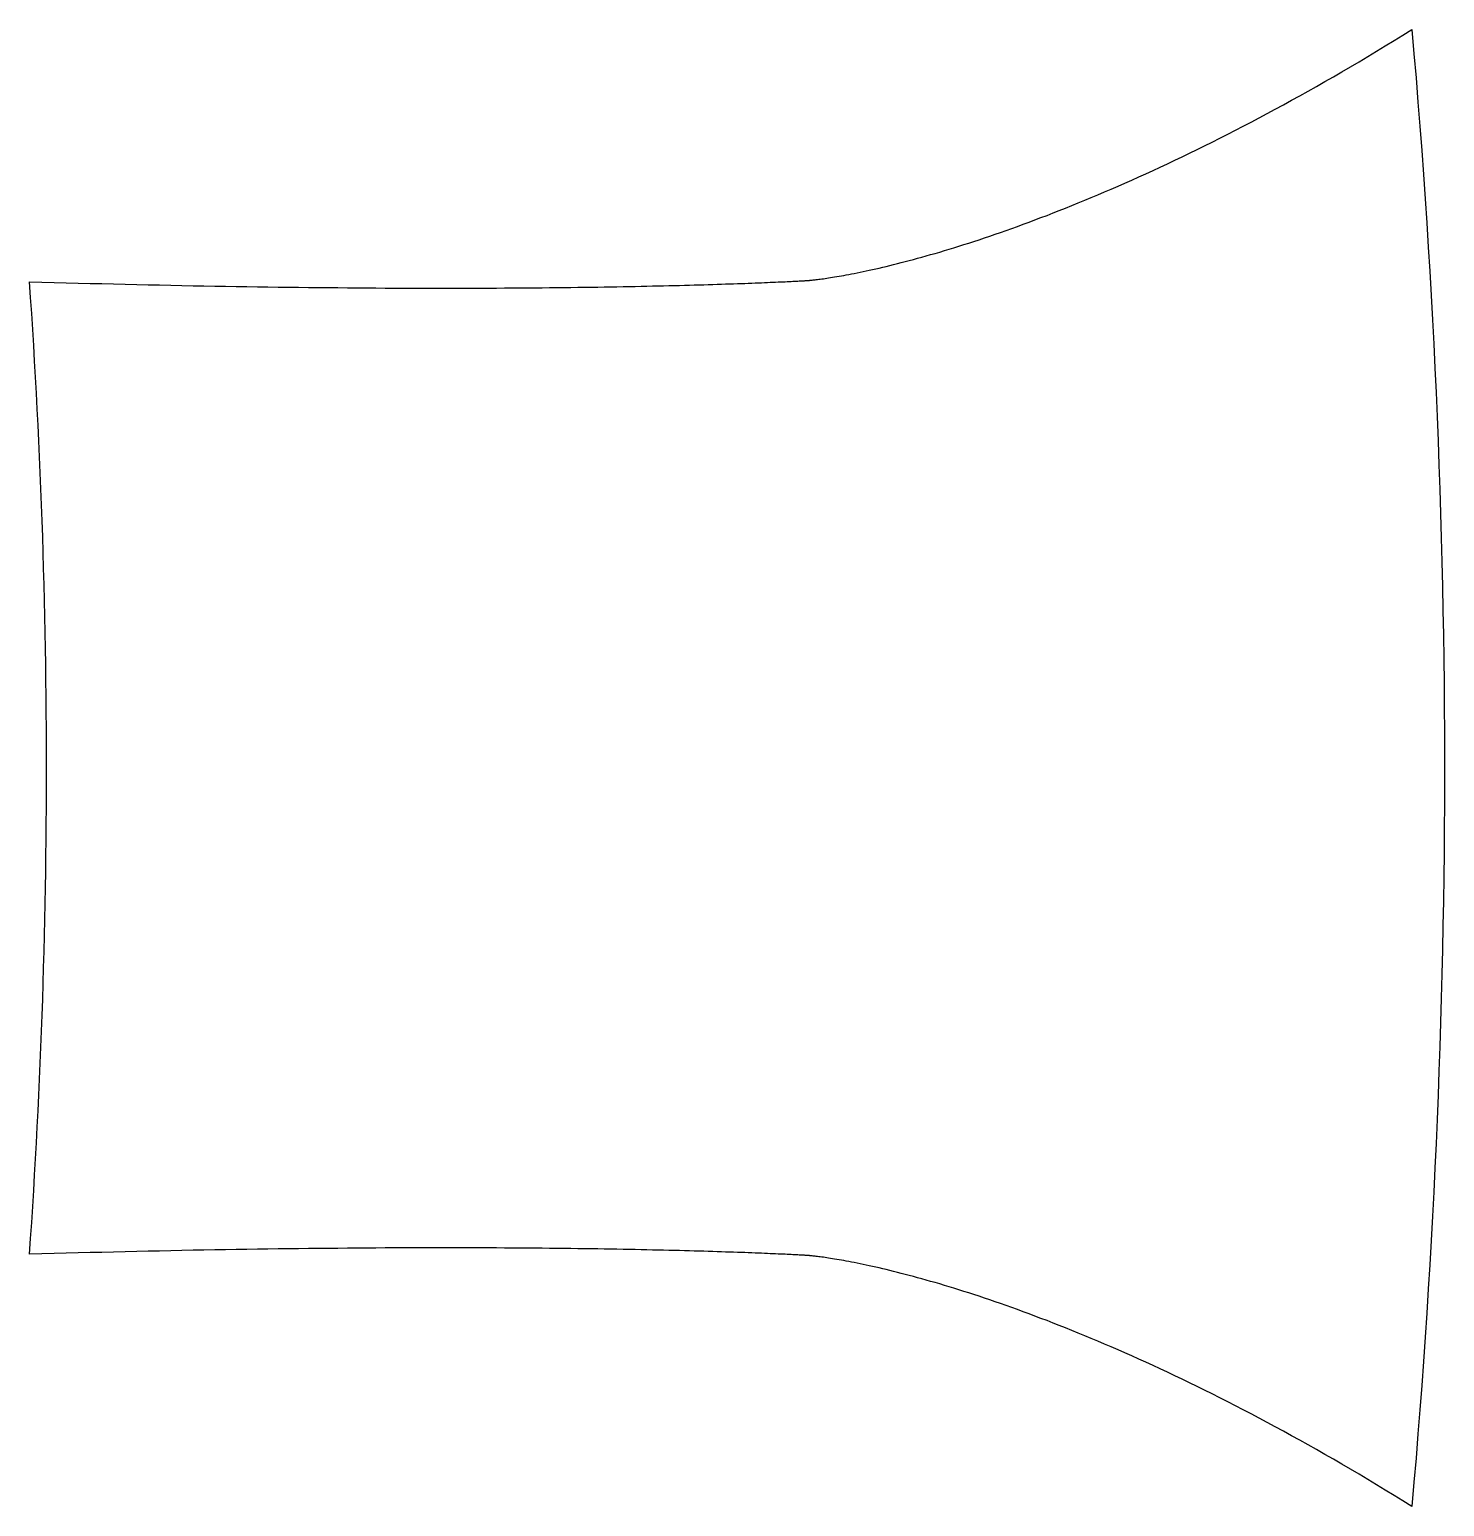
# Model space of a CAD drawing. Extents: x 22.45 to 27, y -2.38 to 2.38.
import ezdxf

# ---------------------------------------------------------------- set-up
doc = ezdxf.new("R2010")
doc.units = 0

msp = doc.modelspace()

# ---------------------------------------------------------------- linework, layer by layer
at = {"layer": 'CYCL_TOOTH'}
msp.add_lwpolyline([(22.4455, 1.5658), (22.485, 1.5647), (22.5242, 1.5636), (22.5631, 1.5625), (22.6018, 1.5614), (22.6401, 1.5604), (22.6781, 1.5595), (22.7159, 1.5586), (22.7533, 1.5577), (22.7904, 1.5568), (22.8273, 1.556), (22.8638, 1.5552), (22.9, 1.5544), (22.9359, 1.5537), (22.9716, 1.553), (23.0069, 1.5524), (23.0419, 1.5518), (23.0766, 1.5512), (23.111, 1.5506), (23.1451, 1.5501), (23.1789, 1.5496), (23.2124, 1.5491), (23.2456, 1.5486), (23.2784, 1.5482), (23.311, 1.5478), (23.3433, 1.5475), (23.3752, 1.5471), (23.4068, 1.5468), (23.4382, 1.5466), (23.4692, 1.5463), (23.4999, 1.5461), (23.5303, 1.5459), (23.5604, 1.5457), (23.5901, 1.5455), (23.6196, 1.5454), (23.6487, 1.5453), (23.6776, 1.5452), (23.7061, 1.5452), (23.7343, 1.5451), (23.7622, 1.5451), (23.7897, 1.5451), (23.817, 1.5451), (23.8439, 1.5451), (23.8706, 1.5452), (23.8969, 1.5453), (23.9229, 1.5454), (23.9485, 1.5455), (23.9739, 1.5456), (23.9989, 1.5458), (24.0236, 1.5459), (24.048, 1.5461), (24.0721, 1.5463), (24.0959, 1.5465), (24.1193, 1.5468), (24.1424, 1.547), (24.1652, 1.5472), (24.1877, 1.5475), (24.2099, 1.5478), (24.2317, 1.5481), (24.2532, 1.5484), (24.2744, 1.5487), (24.2953, 1.549), (24.3158, 1.5494), (24.3361, 1.5497), (24.356, 1.5501), (24.3755, 1.5504), (24.3948, 1.5508), (24.4137, 1.5512), (24.4323, 1.5516), (24.4506, 1.552), (24.4686, 1.5524), (24.4862, 1.5528), (24.5035, 1.5532), (24.5205, 1.5536), (24.5371, 1.554), (24.5535, 1.5544), (24.5695, 1.5549), (24.5851, 1.5553), (24.6005, 1.5557), (24.6155, 1.5562), (24.6302, 1.5566), (24.6446, 1.557), (24.6586, 1.5575), (24.6723, 1.5579), (24.6857, 1.5584), (24.6987, 1.5588), (24.7115, 1.5592), (24.7239, 1.5597), (24.7359, 1.5601), (24.7477, 1.5605), (24.7591, 1.561), (24.7702, 1.5614), (24.7809, 1.5618), (24.7914, 1.5622), (24.8014, 1.5626), (24.8112, 1.563), (24.8206, 1.5634), (24.8298, 1.5638), (24.8385, 1.5642), (24.847, 1.5645), (24.8551, 1.5649), (24.8629, 1.5652), (24.8703, 1.5656), (24.8775, 1.5659), (24.8843, 1.5662), (24.8907, 1.5666), (24.8968, 1.5669), (24.9027, 1.5671), (24.9081, 1.5674), (24.9133, 1.5677), (24.9181, 1.5679), (24.9226, 1.5682), (24.9267, 1.5684), (24.9305, 1.5686), (24.934, 1.5688), (24.9372, 1.569), (24.94, 1.5691), (24.9425, 1.5693), (24.9446, 1.5694), (24.9465, 1.5695), (24.948, 1.5696), (24.9491, 1.5697), (24.95, 1.5697), (24.9505, 1.5698), (24.9507, 1.5698), (24.9507, 1.5698), (24.9508, 1.5698), (24.9513, 1.5698), (24.952, 1.5699), (24.9529, 1.5699), (24.9542, 1.57), (24.9557, 1.5702), (24.9575, 1.5703), (24.9596, 1.5705), (24.962, 1.5708), (24.9646, 1.571), (24.9675, 1.5713), (24.9707, 1.5717), (24.9742, 1.5721), (24.9779, 1.5725), (24.9819, 1.573), (24.9862, 1.5735), (24.9908, 1.5741), (24.9956, 1.5748), (25.0007, 1.5755), (25.006, 1.5762), (25.0117, 1.5771), (25.0176, 1.5779), (25.0238, 1.5789), (25.0302, 1.5799), (25.0369, 1.581), (25.0439, 1.5822), (25.0512, 1.5834), (25.0587, 1.5847), (25.0665, 1.5861), (25.0745, 1.5876), (25.0829, 1.5892), (25.0914, 1.5908), (25.1003, 1.5925), (25.1094, 1.5944), (25.1188, 1.5963), (25.1284, 1.5983), (25.1383, 1.6004), (25.1485, 1.6026), (25.1589, 1.6049), (25.1696, 1.6073), (25.1806, 1.6098), (25.1918, 1.6124), (25.2032, 1.6151), (25.2149, 1.618), (25.2269, 1.6209), (25.2392, 1.624), (25.2516, 1.6272), (25.2644, 1.6305), (25.2774, 1.6339), (25.2906, 1.6374), (25.3041, 1.6411), (25.3179, 1.6449), (25.3319, 1.6488), (25.3461, 1.6529), (25.3606, 1.6571), (25.3754, 1.6614), (25.3904, 1.6659), (25.4056, 1.6705), (25.4211, 1.6752), (25.4368, 1.6801), (25.4528, 1.6851), (25.469, 1.6903), (25.4854, 1.6956), (25.5021, 1.7011), (25.519, 1.7067), (25.5362, 1.7125), (25.5536, 1.7185), (25.5712, 1.7246), (25.5891, 1.7309), (25.6072, 1.7373), (25.6255, 1.7439), (25.6441, 1.7507), (25.6629, 1.7576), (25.6819, 1.7647), (25.7011, 1.772), (25.7206, 1.7794), (25.7403, 1.7871), (25.7602, 1.7949), (25.7804, 1.8028), (25.8008, 1.811), (25.8213, 1.8194), (25.8422, 1.8279), (25.8632, 1.8366), (25.8844, 1.8456), (25.9059, 1.8547), (25.9275, 1.864), (25.9494, 1.8735), (25.9715, 1.8832), (25.9938, 1.893), (26.0163, 1.9031), (26.039, 1.9134), (26.0619, 1.9239), (26.0851, 1.9346), (26.1084, 1.9456), (26.1319, 1.9567), (26.1557, 1.968), (26.1796, 1.9796), (26.2037, 1.9913), (26.228, 2.0033), (26.2525, 2.0155), (26.2773, 2.0279), (26.3022, 2.0405), (26.3272, 2.0534), (26.3525, 2.0665), (26.378, 2.0798), (26.4036, 2.0933), (26.4295, 2.1071), (26.4555, 2.1211), (26.4817, 2.1353), (26.508, 2.1498), (26.5346, 2.1645), (26.5613, 2.1794), (26.5882, 2.1946), (26.6153, 2.21), (26.6425, 2.2257), (26.6699, 2.2416), (26.6975, 2.2577), (26.7252, 2.2741), (26.7532, 2.2907), (26.7812, 2.3076), (26.8095, 2.3248), (26.8378, 2.3422), (26.8664, 2.3598), (26.8951, 2.3777), (26.9019, 2.3), (26.9084, 2.2222), (26.9147, 2.1444), (26.9208, 2.0665), (26.9267, 1.9887), (26.9323, 1.9109), (26.9377, 1.833), (26.9429, 1.7551), (26.9479, 1.6772), (26.9526, 1.5993), (26.9571, 1.5213), (26.9614, 1.4434), (26.9655, 1.3655), (26.9693, 1.2875), (26.9729, 1.2095), (26.9763, 1.1315), (26.9794, 1.0535), (26.9824, 0.9755), (26.9851, 0.8975), (26.9876, 0.8195), (26.9898, 0.7415), (26.9918, 0.6634), (26.9937, 0.5854), (26.9952, 0.5074), (26.9966, 0.4293), (26.9977, 0.3513), (26.9986, 0.2732), (26.9993, 0.1951), (26.9997, 0.1171), (27, 0.039), (27, -0.039), (26.9997, -0.1171), (26.9993, -0.1951), (26.9986, -0.2732), (26.9977, -0.3513), (26.9966, -0.4293), (26.9952, -0.5074), (26.9937, -0.5854), (26.9918, -0.6634), (26.9898, -0.7415), (26.9876, -0.8195), (26.9851, -0.8975), (26.9824, -0.9755), (26.9794, -1.0535), (26.9763, -1.1315), (26.9729, -1.2095), (26.9693, -1.2875), (26.9655, -1.3655), (26.9614, -1.4434), (26.9571, -1.5213), (26.9526, -1.5993), (26.9479, -1.6772), (26.9429, -1.7551), (26.9377, -1.833), (26.9323, -1.9109), (26.9267, -1.9887), (26.9208, -2.0665), (26.9147, -2.1444), (26.9084, -2.2222), (26.9019, -2.3), (26.8951, -2.3777), (26.8664, -2.3598), (26.8378, -2.3422), (26.8095, -2.3248), (26.7812, -2.3076), (26.7532, -2.2907), (26.7252, -2.2741), (26.6975, -2.2577), (26.6699, -2.2416), (26.6425, -2.2257), (26.6153, -2.21), (26.5882, -2.1946), (26.5613, -2.1794), (26.5346, -2.1645), (26.508, -2.1498), (26.4817, -2.1353), (26.4555, -2.1211), (26.4295, -2.1071), (26.4036, -2.0933), (26.378, -2.0798), (26.3525, -2.0665), (26.3272, -2.0534), (26.3022, -2.0405), (26.2773, -2.0279), (26.2525, -2.0155), (26.228, -2.0033), (26.2037, -1.9913), (26.1796, -1.9796), (26.1557, -1.968), (26.1319, -1.9567), (26.1084, -1.9456), (26.0851, -1.9346), (26.0619, -1.9239), (26.039, -1.9134), (26.0163, -1.9031), (25.9938, -1.893), (25.9715, -1.8832), (25.9494, -1.8735), (25.9275, -1.864), (25.9059, -1.8547), (25.8844, -1.8456), (25.8632, -1.8366), (25.8422, -1.8279), (25.8213, -1.8194), (25.8008, -1.811), (25.7804, -1.8028), (25.7602, -1.7949), (25.7403, -1.7871), (25.7206, -1.7794), (25.7011, -1.772), (25.6819, -1.7647), (25.6629, -1.7576), (25.6441, -1.7507), (25.6255, -1.7439), (25.6072, -1.7373), (25.5891, -1.7309), (25.5712, -1.7246), (25.5536, -1.7185), (25.5362, -1.7125), (25.519, -1.7067), (25.5021, -1.7011), (25.4854, -1.6956), (25.469, -1.6903), (25.4528, -1.6851), (25.4368, -1.6801), (25.4211, -1.6752), (25.4056, -1.6705), (25.3904, -1.6659), (25.3754, -1.6614), (25.3606, -1.6571), (25.3461, -1.6529), (25.3319, -1.6488), (25.3179, -1.6449), (25.3041, -1.6411), (25.2906, -1.6374), (25.2774, -1.6339), (25.2644, -1.6305), (25.2516, -1.6272), (25.2392, -1.624), (25.2269, -1.6209), (25.2149, -1.618), (25.2032, -1.6151), (25.1918, -1.6124), (25.1806, -1.6098), (25.1696, -1.6073), (25.1589, -1.6049), (25.1485, -1.6026), (25.1383, -1.6004), (25.1284, -1.5983), (25.1188, -1.5963), (25.1094, -1.5944), (25.1003, -1.5925), (25.0914, -1.5908), (25.0829, -1.5892), (25.0745, -1.5876), (25.0665, -1.5861), (25.0587, -1.5847), (25.0512, -1.5834), (25.0439, -1.5822), (25.0369, -1.581), (25.0302, -1.5799), (25.0238, -1.5789), (25.0176, -1.5779), (25.0117, -1.5771), (25.006, -1.5762), (25.0007, -1.5755), (24.9956, -1.5748), (24.9908, -1.5741), (24.9862, -1.5735), (24.9819, -1.573), (24.9779, -1.5725), (24.9742, -1.5721), (24.9707, -1.5717), (24.9675, -1.5713), (24.9646, -1.571), (24.962, -1.5708), (24.9596, -1.5705), (24.9575, -1.5703), (24.9557, -1.5702), (24.9542, -1.57), (24.9529, -1.5699), (24.952, -1.5699), (24.9513, -1.5698), (24.9508, -1.5698), (24.9507, -1.5698), (24.9507, -1.5698), (24.9505, -1.5698), (24.95, -1.5697), (24.9491, -1.5697), (24.948, -1.5696), (24.9465, -1.5695), (24.9446, -1.5694), (24.9425, -1.5693), (24.94, -1.5691), (24.9372, -1.569), (24.934, -1.5688), (24.9305, -1.5686), (24.9267, -1.5684), (24.9226, -1.5682), (24.9181, -1.5679), (24.9133, -1.5677), (24.9081, -1.5674), (24.9027, -1.5671), (24.8968, -1.5669), (24.8907, -1.5666), (24.8843, -1.5662), (24.8775, -1.5659), (24.8703, -1.5656), (24.8629, -1.5652), (24.8551, -1.5649), (24.847, -1.5645), (24.8385, -1.5642), (24.8298, -1.5638), (24.8206, -1.5634), (24.8112, -1.563), (24.8014, -1.5626), (24.7914, -1.5622), (24.7809, -1.5618), (24.7702, -1.5614), (24.7591, -1.561), (24.7477, -1.5605), (24.7359, -1.5601), (24.7239, -1.5597), (24.7115, -1.5592), (24.6987, -1.5588), (24.6857, -1.5584), (24.6723, -1.5579), (24.6586, -1.5575), (24.6446, -1.557), (24.6302, -1.5566), (24.6155, -1.5562), (24.6005, -1.5557), (24.5851, -1.5553), (24.5695, -1.5549), (24.5535, -1.5544), (24.5371, -1.554), (24.5205, -1.5536), (24.5035, -1.5532), (24.4862, -1.5528), (24.4686, -1.5524), (24.4506, -1.552), (24.4323, -1.5516), (24.4137, -1.5512), (24.3948, -1.5508), (24.3755, -1.5504), (24.356, -1.5501), (24.3361, -1.5497), (24.3158, -1.5494), (24.2953, -1.549), (24.2744, -1.5487), (24.2532, -1.5484), (24.2317, -1.5481), (24.2099, -1.5478), (24.1877, -1.5475), (24.1652, -1.5472), (24.1424, -1.547), (24.1193, -1.5468), (24.0959, -1.5465), (24.0721, -1.5463), (24.048, -1.5461), (24.0236, -1.5459), (23.9989, -1.5458), (23.9739, -1.5456), (23.9485, -1.5455), (23.9229, -1.5454), (23.8969, -1.5453), (23.8706, -1.5452), (23.8439, -1.5451), (23.817, -1.5451), (23.7897, -1.5451), (23.7622, -1.5451), (23.7343, -1.5451), (23.7061, -1.5452), (23.6776, -1.5452), (23.6487, -1.5453), (23.6196, -1.5454), (23.5901, -1.5455), (23.5604, -1.5457), (23.5303, -1.5459), (23.4999, -1.5461), (23.4692, -1.5463), (23.4382, -1.5466), (23.4068, -1.5468), (23.3752, -1.5471), (23.3433, -1.5475), (23.311, -1.5478), (23.2784, -1.5482), (23.2456, -1.5486), (23.2124, -1.5491), (23.1789, -1.5496), (23.1451, -1.5501), (23.111, -1.5506), (23.0766, -1.5512), (23.0419, -1.5518), (23.0069, -1.5524), (22.9716, -1.553), (22.9359, -1.5537), (22.9, -1.5544), (22.8638, -1.5552), (22.8273, -1.556), (22.7904, -1.5568), (22.7533, -1.5577), (22.7159, -1.5586), (22.6781, -1.5595), (22.6401, -1.5604), (22.6018, -1.5614), (22.5631, -1.5625), (22.5242, -1.5636), (22.485, -1.5647), (22.4455, -1.5658), (22.449, -1.5145), (22.4524, -1.4633), (22.4557, -1.412), (22.4588, -1.3607), (22.4619, -1.3094), (22.4648, -1.2581), (22.4676, -1.2068), (22.4703, -1.1555), (22.4729, -1.1042), (22.4754, -1.0529), (22.4777, -1.0016), (22.4799, -0.9502), (22.482, -0.8989), (22.484, -0.8476), (22.4859, -0.7962), (22.4877, -0.7449), (22.4893, -0.6935), (22.4908, -0.6422), (22.4922, -0.5908), (22.4935, -0.5394), (22.4947, -0.4881), (22.4958, -0.4367), (22.4967, -0.3853), (22.4975, -0.334), (22.4982, -0.2826), (22.4988, -0.2312), (22.4993, -0.1798), (22.4996, -0.1284), (22.4999, -0.0771), (22.5, -0.0257), (22.5, 0.0257), (22.4999, 0.0771), (22.4996, 0.1284), (22.4993, 0.1798), (22.4988, 0.2312), (22.4982, 0.2826), (22.4975, 0.334), (22.4967, 0.3853), (22.4958, 0.4367), (22.4947, 0.4881), (22.4935, 0.5394), (22.4922, 0.5908), (22.4908, 0.6422), (22.4893, 0.6935), (22.4877, 0.7449), (22.4859, 0.7962), (22.484, 0.8476), (22.482, 0.8989), (22.4799, 0.9502), (22.4777, 1.0016), (22.4754, 1.0529), (22.4729, 1.1042), (22.4703, 1.1555), (22.4676, 1.2068), (22.4648, 1.2581), (22.4619, 1.3094), (22.4588, 1.3607), (22.4557, 1.412), (22.4524, 1.4633), (22.449, 1.5145), (22.4455, 1.5658)], close=True, dxfattribs=at)

doc.saveas('drawing.dxf')
